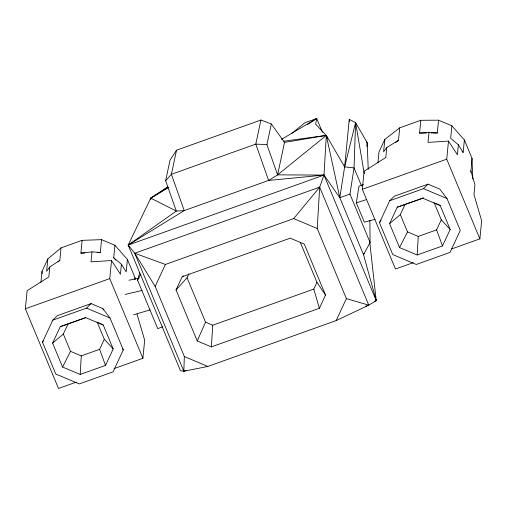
<?xml version="1.0" encoding="UTF-8"?>
<svg xmlns="http://www.w3.org/2000/svg" width="507" height="507" viewBox="0 0 507 507"><rect width="100%" height="100%" fill="white"/><g stroke="black" fill="none" stroke-linecap="round" stroke-linejoin="round"><path stroke-width="0.76" d="M364.064 253.266L363.532 254.698L339.817 197.692L344.64 166.898L349.253 119.379L355.591 122.574L354.044 167.899L349.95 194.073L370.104 242.523L363.532 254.698L376.245 300.657L368.766 305.138L336.141 320.595L207.851 366.453L183.826 371.238L180.429 370.649L128.189 245.065L150.756 198.142L167.798 186.76M186.063 370.44L183.826 371.238L184.339 356.548L155.167 286.423L134.742 253.253L128.189 245.065L176.322 211.064L184.218 210.601L268.615 180.435L277.602 174.864L326.312 135.394L315.627 124.158L316.704 118.53L304.891 122.751L291.734 133.493M80.188 374.445L105.507 365.395L113.194 348.917L103.251 325.012L85.62 317.585L60.295 326.635L52.608 343.112L62.557 367.017L80.188 374.445L81.285 355.876L99.613 349.323L104.296 339.278L97.103 321.977M336.141 320.595L346.389 298.629L317.217 228.505L319.683 187.153L323.998 175.08L326.312 135.394L283.743 141.212M397.273 207.186L423.332 197.996L397.273 207.186L389.585 223.663L399.529 247.568L417.166 254.996L418.262 236.42L436.59 229.874L441.274 219.829L434.074 202.527M366.929 146.612L367.163 142.676L355.591 122.574L344.64 166.898L354.044 167.899L361.573 185.993M183.414 275.884L182.178 276.771L176.024 289.953L197.242 340.951L211.349 346.896L212.75 325.202L313.795 289.091L316.945 282.342L300.29 242.314M150.604 199.707L150.756 198.142L168.21 187.317M76.265 382.12L58.501 388.47L25.35 308.788L27.125 290.701L48.837 276.923L49.813 266.948L59.826 260.357L61.049 247.885L82.147 240.343L101.558 239.653L114.912 245.274L127.403 259.413L135.033 277.741L135.109 279.256M40.953 282.241L42.024 271.327L47.848 258.849L61.049 247.885M47.848 258.849L46.625 271.321L49.813 266.948M84.777 252.993L80.898 253.132L82.147 240.343M101.558 239.653L100.304 252.435L92.014 251.865L91.038 261.84L111.527 260.535L120.425 274.217L121.401 264.242L113.688 257.746L114.912 245.274M114.024 368.621L142.898 358.303L109.753 278.616L111.527 260.535M127.403 259.413L126.186 271.885L121.401 264.242M134.875 279.3L135.033 277.741M142.898 358.303L144.672 340.222L136.998 314.061M413.243 262.67L395.473 269.021L362.328 189.333L364.102 171.252L385.808 157.474L386.79 147.493L398.489 140.306L399.712 127.834L420.81 120.292L438.536 120.197L451.889 125.825L464.38 139.957L472.004 158.285L472.758 178.876M377.93 162.791L379.002 151.878L384.826 139.4L399.712 127.834M384.826 139.4L383.603 151.866L386.79 147.493M426.495 133.037L419.562 133.075L420.81 120.292M438.536 120.197L437.281 132.98L428.992 132.409L428.009 142.391L448.499 141.085L457.403 154.768L458.379 144.793L450.666 138.297L451.889 125.825M451.743 248.905L479.876 238.854L446.73 159.166L448.499 141.085M462.118 151.251L463.157 152.43L464.38 139.957M470.864 172.279L472.004 158.285M479.876 238.854L481.65 220.767L473.975 194.612L474.951 184.63L470.781 170.758M375.047 219.354L364.362 222.18L356.332 202.87L358.943 186.215L363.392 184.567M150.775 199.714L150.756 198.142L176.322 211.064L165.631 180.796L170.035 160.155L176.525 150.205L260.921 120.039L271.315 123.955L284.522 142.397L277.602 174.864L323.998 175.08L339.817 197.692L349.95 194.073M176.525 150.205L171.391 174.288L165.631 180.796M260.921 120.039L255.794 144.115L268.615 180.435L323.998 175.08L376.245 300.657L374.755 301.19M277.602 174.864L266.916 144.596L271.315 123.955M162.791 326.812L157.728 328.625L137.568 280.168L139.755 272.557M197.242 340.951L205.531 322.16L187.064 277.766L188.953 273.717M42.512 342.149L52.76 320.177L57.297 315.671L91.064 303.604L102.813 308.56L110.032 318.009L123.296 349.887L113.042 371.859L79.282 383.926L55.77 374.02L42.512 342.149L43.317 340.856M52.608 343.112L63.337 334.043L68.027 323.998L85.62 317.712M155.167 286.423L165.421 264.458L293.711 218.599L319.683 187.153L368.766 305.138L365.781 306.203M211.349 346.896L319.385 308.281L325.532 295.099L304.314 244.101L290.213 238.157L182.178 276.771M379.489 222.693L389.737 200.721L394.275 196.222L428.035 184.155L439.791 189.105L447.009 198.56L460.267 230.432L450.02 252.404L416.26 264.47L392.748 254.571L379.489 222.693L381.099 220.114M389.585 223.663L400.315 214.594L405.004 204.549M417.166 254.996L442.484 245.946L450.172 229.468L440.228 205.563L436.128 203.535M62.557 367.017L70.536 351.351L63.337 334.043M399.529 247.568L407.514 231.895L400.315 214.594M137.568 280.168L140.851 274.084M176.024 289.953L187.064 277.766M52.76 320.177L86.526 308.11L91.064 303.604M389.737 200.721L423.497 188.655L428.035 184.155M58.026 261.853L59.826 260.357M395.39 142.714L398.489 140.306M307.54 124.5L316.704 118.53L322.433 132.295M129.519 246.972L128.189 245.065L184.218 210.601L171.391 174.288L255.794 144.115L266.916 144.596M150.756 198.142L168.349 187.552M281.512 139.362L316.704 118.53M128.189 245.065L323.998 175.08M183.826 371.238L134.742 253.253L319.683 187.153M25.35 308.788L109.753 278.616M362.328 189.333L446.73 159.166M60.295 326.635L68.027 323.998M356.332 202.87L366.77 199.466M133.563 314.803L150.123 309.891M125.102 294.453L142.036 290.46M128.968 280.213L138.994 278.204M284.522 142.397L326.312 135.394L344.64 166.898M80.898 253.132L92.014 251.865M419.562 133.075L428.992 132.409M97.198 252.543L100.304 252.435M431.115 133.011L437.281 132.98M346.389 298.629L368.766 305.138M134.742 253.253L165.421 264.458M423.497 188.655L447.009 198.56M422.597 198.136L440.228 205.563M407.514 231.895L418.262 236.42M293.711 218.599L317.217 228.505M205.531 322.16L212.75 325.202M86.526 308.11L110.032 318.009M184.339 356.548L207.851 366.453M70.536 351.351L81.285 355.876M98.466 322.655L103.251 325.012M441.274 219.829L450.172 229.468M104.296 339.278L113.194 348.917M113.688 257.746L115.773 260.104M366.301 141.561L367.163 142.676L368.24 169.389M122.39 348.702L123.296 349.887M316.945 282.342L325.532 295.099M458.379 144.793L463.157 152.43M327.522 138.31L326.312 135.394L339.817 197.692M102.813 308.56L103.422 310.005M436.59 229.874L442.484 245.946M99.613 349.323L105.507 365.395M313.795 289.091L319.385 308.281M355.591 122.574L364.292 173.743M349.253 119.379L349.602 121.712M369.837 242.885L376.245 300.657M42.024 271.327L42.144 273.609M369.863 220.488L370.104 242.523"/></g></svg>
